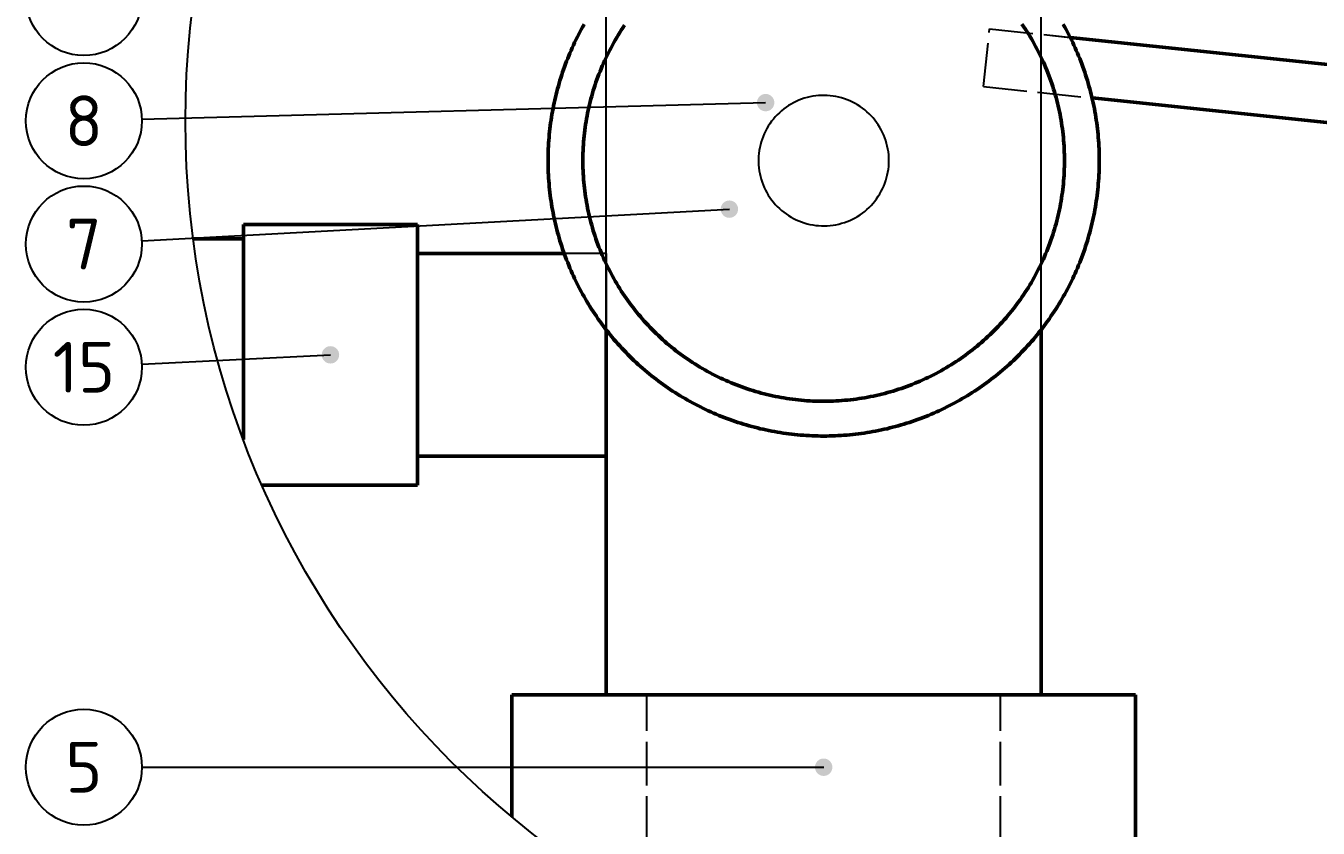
# Model space of a CAD drawing. Header units: millimetres. Extents: x 0 to 594, y 0 to 420.
# Drawn here: x 267.2 to 356.3, y 277.7 to 333 of the extents above; entities that cross this region are included whole.
import ezdxf
from ezdxf.enums import TextEntityAlignment as Align

# ---------------------------------------------------------------- set-up
doc = ezdxf.new("R2010")
doc.units = ezdxf.units.MM
doc.linetypes.add('ISO02-TRAZOS', pattern=[3.75, 3, -0.75])
for name, color, linetype, lineweight in [('01-VISIBLE', 7, 'CONTINUOUS', 50), ('02-OCULTA', 4, 'ISO02-TRAZOS', 25), ('06-TEXTO', 7, 'CONTINUOUS', 25), ('08-FINA', 5, 'CONTINUOUS', 25)]:
    doc.layers.add(name, color=color, linetype=linetype, lineweight=lineweight)
doc.styles.add('ISO3098', font='isocpeur.ttf')

msp = doc.modelspace()

# ---------------------------------------------------------------- hatches: boundary and pattern name
at = {"layer": '08-FINA'}
h = msp.add_hatch(color=7, dxfattribs=at)
h.dxf.hatch_style = 1
edge = h.paths.add_edge_path()
edge.add_arc((318.167, 327.752), 0.6, 0, 360)
h = msp.add_hatch(color=7, dxfattribs=at)
h.dxf.hatch_style = 1
edge = h.paths.add_edge_path()
edge.add_arc((315.667, 320.403), 0.6, 0, 360)
h = msp.add_hatch(color=7, dxfattribs=at)
h.dxf.hatch_style = 1
edge = h.paths.add_edge_path()
edge.add_arc((288.167, 310.354), 0.6, 0, 360)
h = msp.add_hatch(color=7, dxfattribs=at)
h.dxf.hatch_style = 1
edge = h.paths.add_edge_path()
edge.add_arc((322.167, 281.908), 0.6, 0, 360)

# ---------------------------------------------------------------- linework, layer by layer
at = {"layer": '01-VISIBLE'}
for points in [[(305.646, 333.136), (305.548, 332.962), (305.452, 332.786), (305.357, 332.609), (305.265, 332.432), (305.174, 332.253), (305.086, 332.073), (304.999, 331.893), (304.914, 331.711), (304.831, 331.529), (304.75, 331.346), (304.671, 331.162), (304.594, 330.977), (304.519, 330.791), (304.445, 330.605), (304.374, 330.418), (304.305, 330.23), (304.238, 330.041), (304.172, 329.852), (304.109, 329.662), (304.048, 329.471), (303.988, 329.28), (303.931, 329.088), (303.876, 328.895), (303.823, 328.702), (303.772, 328.508), (303.722, 328.314), (303.675, 328.12), (303.63, 327.924), (303.587, 327.729), (303.547, 327.533), (303.508, 327.336), (303.471, 327.139), (303.436, 326.942), (303.404, 326.744), (303.373, 326.546), (303.345, 326.348), (303.319, 326.15), (303.294, 325.951), (303.272, 325.752), (303.252, 325.552), (303.234, 325.353), (303.218, 325.153), (303.205, 324.953), (303.193, 324.753), (303.184, 324.553), (303.176, 324.353), (303.171, 324.153), (303.168, 323.953), (303.167, 323.752), (303.168, 323.552), (303.171, 323.352), (303.176, 323.152), (303.184, 322.951), (303.193, 322.751), (303.205, 322.551), (303.218, 322.351), (303.234, 322.152), (303.252, 321.952), (303.272, 321.753), (303.294, 321.554), (303.319, 321.355), (303.345, 321.157), (303.373, 320.958), (303.404, 320.76), (303.436, 320.563), (303.471, 320.365), (303.508, 320.168), (303.547, 319.972), (303.587, 319.776), (303.63, 319.58), (303.675, 319.385), (303.722, 319.19), (303.772, 318.996), (303.823, 318.803), (303.876, 318.609), (303.931, 318.417), (303.988, 318.225), (304.048, 318.034), (304.109, 317.843), (304.172, 317.653), (304.238, 317.464), (304.305, 317.275), (304.374, 317.087), (304.445, 316.9), (304.519, 316.713), (304.594, 316.528), (304.671, 316.343), (304.75, 316.159), (304.831, 315.976), (304.914, 315.793), (304.999, 315.612), (305.086, 315.431), (305.174, 315.252), (305.265, 315.073), (305.357, 314.895), (305.452, 314.719), (305.548, 314.543), (305.646, 314.368), (305.746, 314.195), (305.847, 314.022), (305.951, 313.851), (306.056, 313.68), (306.163, 313.511), (306.272, 313.343), (306.383, 313.176), (306.495, 313.01), (306.609, 312.845), (306.725, 312.682), (306.843, 312.52), (306.962, 312.359), (307.083, 312.199), (307.205, 312.041), (307.33, 311.884), (307.456, 311.728), (307.583, 311.574), (307.712, 311.42), (307.843, 311.269), (307.976, 311.118), (308.11, 310.97), (308.245, 310.822), (308.382, 310.676), (308.521, 310.531), (308.661, 310.388), (308.803, 310.247), (308.946, 310.107), (309.09, 309.968), (309.236, 309.831), (309.384, 309.695), (309.533, 309.561), (309.683, 309.429), (309.835, 309.298), (309.988, 309.169), (310.142, 309.041), (310.298, 308.915), (310.455, 308.791), (310.613, 308.668), (310.773, 308.548), (310.934, 308.428), (311.096, 308.311), (311.26, 308.195), (311.424, 308.081), (311.59, 307.968), (311.757, 307.858), (311.925, 307.749), (312.094, 307.642), (312.265, 307.537), (312.436, 307.433), (312.609, 307.331), (312.783, 307.231), (312.957, 307.133), (313.133, 307.037), (313.31, 306.943), (313.487, 306.851), (313.666, 306.76), (313.846, 306.671), (314.026, 306.585), (314.208, 306.5), (314.39, 306.417), (314.573, 306.336), (314.757, 306.257), (314.942, 306.18), (315.128, 306.104), (315.314, 306.031), (315.501, 305.96), (315.689, 305.891), (315.878, 305.823), (316.067, 305.758), (316.257, 305.695), (316.448, 305.633), (316.639, 305.574), (316.831, 305.517), (317.024, 305.462), (317.217, 305.408), (317.411, 305.357), (317.605, 305.308), (317.799, 305.261), (317.995, 305.216), (318.19, 305.173), (318.386, 305.132), (318.583, 305.093), (318.78, 305.057), (318.977, 305.022), (319.175, 304.989), (319.373, 304.959), (319.571, 304.93), (319.769, 304.904), (319.968, 304.88), (320.167, 304.858), (320.367, 304.838), (320.566, 304.82), (320.766, 304.804), (320.966, 304.79), (321.166, 304.779), (321.366, 304.769), (321.566, 304.762), (321.766, 304.757), (321.966, 304.753), (322.167, 304.752)], [(308.438, 333.084), (308.326, 332.918), (308.217, 332.75), (308.109, 332.581), (308.004, 332.411), (307.9, 332.239), (307.799, 332.067), (307.7, 331.893), (307.603, 331.718), (307.508, 331.542), (307.415, 331.364), (307.324, 331.186), (307.235, 331.006), (307.149, 330.826), (307.065, 330.644), (306.983, 330.461), (306.903, 330.278), (306.825, 330.093), (306.75, 329.908), (306.677, 329.721), (306.606, 329.534), (306.538, 329.346), (306.471, 329.157), (306.407, 328.968), (306.345, 328.777), (306.286, 328.586), (306.229, 328.394), (306.174, 328.202), (306.122, 328.008), (306.071, 327.815), (306.024, 327.62), (305.978, 327.425), (305.935, 327.23), (305.894, 327.034), (305.856, 326.837), (305.82, 326.64), (305.786, 326.443), (305.755, 326.245), (305.726, 326.047), (305.7, 325.849), (305.675, 325.65), (305.654, 325.451), (305.635, 325.252), (305.618, 325.052), (305.603, 324.853), (305.591, 324.653), (305.581, 324.453), (305.574, 324.253), (305.569, 324.053), (305.567, 323.852), (305.567, 323.652), (305.569, 323.452), (305.574, 323.252), (305.581, 323.052), (305.591, 322.852), (305.603, 322.652), (305.618, 322.452), (305.635, 322.253), (305.654, 322.054), (305.675, 321.855), (305.7, 321.656), (305.726, 321.457), (305.755, 321.259), (305.786, 321.062), (305.82, 320.864), (305.856, 320.667), (305.894, 320.471), (305.935, 320.275), (305.978, 320.079), (306.024, 319.884), (306.071, 319.69), (306.122, 319.496), (306.174, 319.303), (306.229, 319.111), (306.286, 318.919), (306.345, 318.727), (306.407, 318.537), (306.471, 318.347), (306.538, 318.158), (306.606, 317.97), (306.677, 317.783), (306.75, 317.597), (306.825, 317.411), (306.903, 317.227), (306.983, 317.043), (307.065, 316.861), (307.149, 316.679), (307.235, 316.498), (307.324, 316.319), (307.415, 316.14), (307.508, 315.963), (307.603, 315.787), (307.7, 315.612), (307.799, 315.438), (307.9, 315.265), (308.004, 315.094), (308.109, 314.924), (308.217, 314.755), (308.326, 314.587), (308.438, 314.421), (308.551, 314.256), (308.667, 314.093), (308.784, 313.93), (308.904, 313.77), (309.025, 313.611), (309.148, 313.453), (309.273, 313.297), (309.4, 313.142), (309.529, 312.989), (309.66, 312.837), (309.793, 312.687), (309.927, 312.539), (310.063, 312.392), (310.201, 312.247), (310.341, 312.103), (310.482, 311.961), (310.625, 311.821), (310.77, 311.683), (310.916, 311.546), (311.064, 311.412), (311.214, 311.279), (311.365, 311.147), (311.518, 311.018), (311.672, 310.891), (311.828, 310.765), (311.985, 310.641), (312.144, 310.519), (312.304, 310.4), (312.466, 310.282), (312.629, 310.166), (312.794, 310.052), (312.96, 309.94), (313.127, 309.83), (313.296, 309.722), (313.465, 309.616), (313.637, 309.512), (313.809, 309.41), (313.983, 309.31), (314.157, 309.212), (314.333, 309.117), (314.51, 309.023), (314.688, 308.932), (314.868, 308.843), (315.048, 308.756), (315.229, 308.671), (315.412, 308.589), (315.595, 308.508), (315.779, 308.43), (315.965, 308.354), (316.151, 308.281), (316.338, 308.209), (316.526, 308.14), (316.714, 308.073), (316.904, 308.009), (317.094, 307.946), (317.285, 307.886), (317.477, 307.829), (317.669, 307.773), (317.862, 307.72), (318.056, 307.669), (318.25, 307.621), (318.445, 307.575), (318.64, 307.531), (318.836, 307.49), (319.033, 307.451), (319.229, 307.414), (319.427, 307.38), (319.624, 307.348), (319.822, 307.319), (320.021, 307.292), (320.219, 307.267), (320.418, 307.245), (320.617, 307.225), (320.817, 307.207), (321.016, 307.192), (321.216, 307.18), (321.416, 307.169), (321.616, 307.161), (321.816, 307.156), (322.017, 307.153), (322.217, 307.152), (322.417, 307.154), (322.617, 307.158), (322.817, 307.165), (323.017, 307.174), (323.217, 307.186), (323.417, 307.199), (323.616, 307.216), (323.816, 307.234), (324.015, 307.256), (324.213, 307.279), (324.412, 307.305), (324.61, 307.333), (324.808, 307.364), (325.005, 307.397), (325.202, 307.432), (325.399, 307.47), (325.595, 307.51), (325.791, 307.553), (325.986, 307.598), (326.18, 307.645), (326.374, 307.694), (326.568, 307.746), (326.76, 307.801), (326.952, 307.857), (327.144, 307.916), (327.334, 307.977), (327.524, 308.041), (327.713, 308.106), (327.902, 308.174), (328.089, 308.245), (328.276, 308.317), (328.461, 308.392), (328.646, 308.469), (328.83, 308.548), (329.013, 308.63), (329.195, 308.714), (329.376, 308.799), (329.555, 308.887), (329.734, 308.978), (329.912, 309.07), (330.088, 309.164), (330.264, 309.261), (330.438, 309.36), (330.611, 309.46), (330.782, 309.563), (330.953, 309.668), (331.122, 309.775), (331.29, 309.884), (331.457, 309.995), (331.622, 310.108), (331.786, 310.223), (331.948, 310.34), (332.109, 310.459), (332.269, 310.58), (332.427, 310.703), (332.584, 310.828), (332.739, 310.954), (332.892, 311.083), (333.044, 311.213), (333.195, 311.345), (333.343, 311.479), (333.491, 311.615), (333.636, 311.752), (333.78, 311.891), (333.922, 312.032), (334.063, 312.175), (334.202, 312.319), (334.339, 312.465), (334.474, 312.613), (334.607, 312.762), (334.739, 312.913), (334.869, 313.065), (334.997, 313.219), (335.123, 313.374), (335.247, 313.531), (335.369, 313.69), (335.49, 313.85), (335.608, 314.011), (335.725, 314.174), (335.839, 314.338), (335.952, 314.504), (336.062, 314.671), (336.171, 314.839), (336.277, 315.009), (336.382, 315.179), (336.484, 315.351), (336.584, 315.525), (336.682, 315.699), (336.778, 315.875), (336.872, 316.052), (336.964, 316.229), (337.054, 316.408), (337.141, 316.589), (337.227, 316.77), (337.31, 316.952), (337.391, 317.135), (337.469, 317.319), (337.546, 317.504), (337.62, 317.69), (337.692, 317.877), (337.762, 318.064), (337.829, 318.253), (337.894, 318.442), (337.957, 318.632), (338.018, 318.823), (338.076, 319.014), (338.132, 319.207), (338.186, 319.4), (338.237, 319.593), (338.286, 319.787), (338.333, 319.982), (338.377, 320.177), (338.419, 320.373), (338.459, 320.569), (338.496, 320.766), (338.531, 320.963), (338.563, 321.16), (338.593, 321.358), (338.621, 321.557), (338.646, 321.755), (338.669, 321.954), (338.689, 322.153), (338.708, 322.353), (338.723, 322.552), (338.736, 322.752), (338.747, 322.952), (338.756, 323.152), (338.762, 323.352), (338.765, 323.552), (338.767, 323.752)], [(322.167, 304.752), (322.367, 304.753), (322.567, 304.757), (322.767, 304.762), (322.968, 304.769), (323.168, 304.779), (323.368, 304.79), (323.568, 304.804), (323.767, 304.82), (323.967, 304.838), (324.166, 304.858), (324.365, 304.88), (324.564, 304.904), (324.762, 304.93), (324.961, 304.959), (325.159, 304.989), (325.356, 305.022), (325.554, 305.057), (325.751, 305.093), (325.947, 305.132), (326.143, 305.173), (326.339, 305.216), (326.534, 305.261), (326.729, 305.308), (326.923, 305.357), (327.116, 305.408), (327.31, 305.462), (327.502, 305.517), (327.694, 305.574), (327.885, 305.633), (328.076, 305.695), (328.266, 305.758), (328.455, 305.823), (328.644, 305.891), (328.832, 305.96), (329.019, 306.031), (329.206, 306.104), (329.391, 306.18), (329.576, 306.257), (329.76, 306.336), (329.943, 306.417), (330.126, 306.5), (330.307, 306.585), (330.488, 306.671), (330.667, 306.76), (330.846, 306.851), (331.024, 306.943), (331.2, 307.037), (331.376, 307.133), (331.551, 307.231), (331.724, 307.331), (331.897, 307.433), (332.069, 307.537), (332.239, 307.642), (332.408, 307.749), (332.576, 307.858), (332.743, 307.968), (332.909, 308.081), (333.074, 308.195), (333.237, 308.311), (333.399, 308.428), (333.56, 308.548), (333.72, 308.668), (333.878, 308.791), (334.035, 308.915), (334.191, 309.041), (334.345, 309.169), (334.499, 309.298), (334.65, 309.429), (334.801, 309.561), (334.949, 309.695), (335.097, 309.831), (335.243, 309.968), (335.388, 310.107), (335.531, 310.247), (335.672, 310.388), (335.812, 310.531), (335.951, 310.676), (336.088, 310.822), (336.224, 310.97), (336.358, 311.118), (336.49, 311.269), (336.621, 311.42), (336.75, 311.574), (336.878, 311.728), (337.004, 311.884), (337.128, 312.041), (337.251, 312.199), (337.371, 312.359), (337.491, 312.52), (337.608, 312.682), (337.724, 312.845), (337.838, 313.01), (337.951, 313.176), (338.061, 313.343), (338.17, 313.511), (338.277, 313.68), (338.383, 313.851), (338.486, 314.022), (338.588, 314.195), (338.688, 314.368), (338.786, 314.543), (338.882, 314.719), (338.976, 314.895), (339.068, 315.073), (339.159, 315.252), (339.248, 315.431), (339.334, 315.612), (339.419, 315.793), (339.502, 315.976), (339.583, 316.159), (339.662, 316.343), (339.739, 316.528), (339.815, 316.713), (339.888, 316.9), (339.959, 317.087), (340.028, 317.275), (340.096, 317.464), (340.161, 317.653), (340.224, 317.843), (340.286, 318.034), (340.345, 318.225), (340.402, 318.417), (340.457, 318.609), (340.511, 318.803), (340.562, 318.996), (340.611, 319.19), (340.658, 319.385), (340.703, 319.58), (340.746, 319.776), (340.787, 319.972), (340.826, 320.168), (340.862, 320.365), (340.897, 320.563), (340.93, 320.76), (340.96, 320.958), (340.989, 321.157), (341.015, 321.355), (341.039, 321.554), (341.061, 321.753), (341.081, 321.952), (341.099, 322.152), (341.115, 322.351), (341.129, 322.551), (341.14, 322.751), (341.15, 322.951), (341.157, 323.152), (341.162, 323.352), (341.166, 323.552), (341.167, 323.752), (341.166, 323.953), (341.162, 324.153), (341.157, 324.353), (341.15, 324.553), (341.14, 324.753), (341.129, 324.953), (341.115, 325.153), (341.099, 325.353), (341.081, 325.552), (341.061, 325.752), (341.039, 325.951), (341.015, 326.15), (340.989, 326.348), (340.96, 326.546), (340.93, 326.744), (340.897, 326.942), (340.862, 327.139), (340.826, 327.336), (340.787, 327.533), (340.746, 327.729), (340.703, 327.924), (340.658, 328.12), (340.611, 328.314), (340.562, 328.508), (340.511, 328.702), (340.457, 328.895), (340.402, 329.088), (340.345, 329.28), (340.286, 329.471), (340.224, 329.662), (340.161, 329.852), (340.096, 330.041), (340.028, 330.23), (339.959, 330.418), (339.888, 330.605), (339.815, 330.791), (339.739, 330.977), (339.662, 331.162), (339.583, 331.346), (339.502, 331.529), (339.419, 331.711), (339.334, 331.893), (339.248, 332.073), (339.159, 332.253), (339.068, 332.432), (338.976, 332.609), (338.882, 332.786), (338.786, 332.962), (338.688, 333.136)], [(338.767, 323.752), (338.765, 323.953), (338.762, 324.153), (338.756, 324.353), (338.747, 324.553), (338.736, 324.753), (338.723, 324.952), (338.708, 325.152), (338.689, 325.351), (338.669, 325.551), (338.646, 325.749), (338.621, 325.948), (338.593, 326.146), (338.563, 326.344), (338.531, 326.542), (338.496, 326.739), (338.459, 326.936), (338.419, 327.132), (338.377, 327.328), (338.333, 327.523), (338.286, 327.718), (338.237, 327.912), (338.186, 328.105), (338.132, 328.298), (338.076, 328.49), (338.018, 328.682), (337.957, 328.873), (337.894, 329.063), (337.829, 329.252), (337.762, 329.44), (337.692, 329.628), (337.62, 329.815), (337.546, 330.001), (337.469, 330.186), (337.391, 330.37), (337.31, 330.553), (337.227, 330.735), (337.141, 330.916), (337.054, 331.096), (336.964, 331.275), (336.872, 331.453), (336.778, 331.63), (336.682, 331.806), (336.584, 331.98), (336.484, 332.153), (336.382, 332.325), (336.277, 332.496), (336.171, 332.666), (336.062, 332.834), (335.952, 333.001), (335.839, 333.166)], [(339.158, 332.254), (403.155, 325.528)], [(340.669, 328.074), (402.965, 321.526)], [(282.167, 304.512), (282.167, 304.854), (282.167, 305.354), (282.167, 305.854), (282.167, 306.354), (282.167, 306.854), (282.167, 307.354), (282.167, 307.854), (282.167, 308.354), (282.167, 308.854), (282.167, 309.354), (282.167, 309.854), (282.167, 310.354), (282.167, 310.854), (282.167, 311.354), (282.167, 311.854), (282.167, 312.354), (282.167, 312.854), (282.167, 313.354), (282.167, 313.854), (282.167, 314.354), (282.167, 314.854), (282.167, 315.354), (282.167, 315.854), (282.167, 316.354), (282.167, 316.854), (282.167, 317.354), (282.167, 317.854), (282.167, 318.354), (282.167, 318.854), (282.167, 319.354)], [(294.167, 319.354), (282.167, 319.354)], [(294.167, 301.354), (294.167, 301.854), (294.167, 302.354), (294.167, 302.854), (294.167, 303.354), (294.167, 303.854), (294.167, 304.354), (294.167, 304.854), (294.167, 305.354), (294.167, 305.854), (294.167, 306.354), (294.167, 306.854), (294.167, 307.354), (294.167, 307.854), (294.167, 308.354), (294.167, 308.854), (294.167, 309.354), (294.167, 309.854), (294.167, 310.354), (294.167, 310.854), (294.167, 311.354), (294.167, 311.854), (294.167, 312.354), (294.167, 312.854), (294.167, 313.354), (294.167, 313.854), (294.167, 314.354), (294.167, 314.854), (294.167, 315.354), (294.167, 315.854), (294.167, 316.354), (294.167, 316.854), (294.167, 317.354), (294.167, 317.854), (294.167, 318.354), (294.167, 318.854), (294.167, 319.354)], [(282.167, 318.354), (278.704, 318.354)], [(304.276, 317.354), (294.167, 317.354)], [(307.167, 286.908), (307.167, 312.09)], [(337.167, 286.908), (337.167, 312.09)], [(307.167, 303.354), (294.167, 303.354)], [(294.167, 301.354), (283.451, 301.354)], [(300.667, 286.908), (301.167, 286.908), (301.667, 286.908), (302.167, 286.908), (302.667, 286.908), (303.167, 286.908), (303.667, 286.908), (304.167, 286.908), (304.667, 286.908), (305.167, 286.908), (305.667, 286.908), (306.167, 286.908), (306.667, 286.908), (307.167, 286.908), (307.667, 286.908), (308.167, 286.908), (308.667, 286.908), (309.167, 286.908), (309.667, 286.908), (310.167, 286.908), (310.667, 286.908), (311.167, 286.908), (311.667, 286.908), (312.167, 286.908), (312.667, 286.908), (313.167, 286.908), (313.667, 286.908), (314.167, 286.908), (314.667, 286.908), (315.167, 286.908), (315.667, 286.908), (316.167, 286.908), (316.667, 286.908), (317.167, 286.908), (317.667, 286.908), (318.167, 286.908), (318.667, 286.908), (319.167, 286.908), (319.667, 286.908), (320.167, 286.908), (320.667, 286.908), (321.167, 286.908), (321.667, 286.908), (322.167, 286.908), (322.667, 286.908), (323.167, 286.908), (323.667, 286.908), (324.167, 286.908), (324.667, 286.908), (325.167, 286.908), (325.667, 286.908), (326.167, 286.908), (326.667, 286.908), (327.167, 286.908), (327.667, 286.908), (328.167, 286.908), (328.667, 286.908), (329.167, 286.908), (329.667, 286.908), (330.167, 286.908), (330.667, 286.908), (331.167, 286.908), (331.667, 286.908), (332.167, 286.908), (332.667, 286.908), (333.167, 286.908), (333.667, 286.908), (334.167, 286.908), (334.667, 286.908), (335.167, 286.908), (335.667, 286.908), (336.167, 286.908), (336.667, 286.908), (337.167, 286.908), (337.667, 286.908), (338.167, 286.908), (338.667, 286.908), (339.167, 286.908), (339.667, 286.908), (340.167, 286.908), (340.667, 286.908), (341.167, 286.908), (341.667, 286.908), (342.167, 286.908), (342.667, 286.908), (343.167, 286.908), (343.667, 286.908)], [(300.667, 278.482), (300.667, 286.908)], [(343.667, 276.908), (343.667, 286.908)]]:
    msp.add_lwpolyline(points, dxfattribs=at)
at = {"layer": '02-OCULTA'}
for points in [[(307.167, 286.908), (307.167, 353.898)], [(337.167, 286.908), (337.167, 353.898)], [(307.167, 312.09), (307.167, 335.414)], [(337.167, 312.09), (337.167, 335.414)], [(305.646, 333.136), (305.548, 332.962), (305.452, 332.786), (305.357, 332.609), (305.265, 332.432), (305.174, 332.253), (305.086, 332.073), (304.999, 331.893), (304.914, 331.711), (304.831, 331.529), (304.75, 331.346), (304.671, 331.162), (304.594, 330.977), (304.519, 330.791), (304.445, 330.605), (304.374, 330.418), (304.305, 330.23), (304.238, 330.041), (304.172, 329.852), (304.109, 329.662), (304.048, 329.471), (303.988, 329.28), (303.931, 329.088), (303.876, 328.895), (303.823, 328.702), (303.772, 328.508), (303.722, 328.314), (303.675, 328.12), (303.63, 327.924), (303.587, 327.729), (303.547, 327.533), (303.508, 327.336), (303.471, 327.139), (303.436, 326.942), (303.404, 326.744), (303.373, 326.546), (303.345, 326.348), (303.319, 326.15), (303.294, 325.951), (303.272, 325.752), (303.252, 325.552), (303.234, 325.353), (303.218, 325.153), (303.205, 324.953), (303.193, 324.753), (303.184, 324.553), (303.176, 324.353), (303.171, 324.153), (303.168, 323.953), (303.167, 323.752), (303.168, 323.552), (303.171, 323.352), (303.176, 323.152), (303.184, 322.951), (303.193, 322.751), (303.205, 322.551), (303.218, 322.351), (303.234, 322.152), (303.252, 321.952), (303.272, 321.753), (303.294, 321.554), (303.319, 321.355), (303.345, 321.157), (303.373, 320.958), (303.404, 320.76), (303.436, 320.563), (303.471, 320.365), (303.508, 320.168), (303.547, 319.972), (303.587, 319.776), (303.63, 319.58), (303.675, 319.385), (303.722, 319.19), (303.772, 318.996), (303.823, 318.803), (303.876, 318.609), (303.931, 318.417), (303.988, 318.225), (304.048, 318.034), (304.109, 317.843), (304.172, 317.653), (304.238, 317.464), (304.305, 317.275), (304.374, 317.087), (304.445, 316.9), (304.519, 316.713), (304.594, 316.528), (304.671, 316.343), (304.75, 316.159), (304.831, 315.976), (304.914, 315.793), (304.999, 315.612), (305.086, 315.431), (305.174, 315.252), (305.265, 315.073), (305.357, 314.895), (305.452, 314.719), (305.548, 314.543), (305.646, 314.368), (305.746, 314.195), (305.847, 314.022), (305.951, 313.851), (306.056, 313.68), (306.163, 313.511), (306.272, 313.343), (306.383, 313.176), (306.495, 313.01), (306.609, 312.845), (306.725, 312.682), (306.843, 312.52), (306.962, 312.359), (307.083, 312.199), (307.205, 312.041), (307.33, 311.884), (307.456, 311.728), (307.583, 311.574), (307.712, 311.42), (307.843, 311.269), (307.976, 311.118), (308.11, 310.97), (308.245, 310.822), (308.382, 310.676), (308.521, 310.531), (308.661, 310.388), (308.803, 310.247), (308.946, 310.107), (309.09, 309.968), (309.236, 309.831), (309.384, 309.695), (309.533, 309.561), (309.683, 309.429), (309.835, 309.298), (309.988, 309.169), (310.142, 309.041), (310.298, 308.915), (310.455, 308.791), (310.613, 308.668), (310.773, 308.548), (310.934, 308.428), (311.096, 308.311), (311.26, 308.195), (311.424, 308.081), (311.59, 307.968), (311.757, 307.858), (311.925, 307.749), (312.094, 307.642), (312.265, 307.537), (312.436, 307.433), (312.609, 307.331), (312.783, 307.231), (312.957, 307.133), (313.133, 307.037), (313.31, 306.943), (313.487, 306.851), (313.666, 306.76), (313.846, 306.671), (314.026, 306.585), (314.208, 306.5), (314.39, 306.417), (314.573, 306.336), (314.757, 306.257), (314.942, 306.18), (315.128, 306.104), (315.314, 306.031), (315.501, 305.96), (315.689, 305.891), (315.878, 305.823), (316.067, 305.758), (316.257, 305.695), (316.448, 305.633), (316.639, 305.574), (316.831, 305.517), (317.024, 305.462), (317.217, 305.408), (317.411, 305.357), (317.605, 305.308), (317.799, 305.261), (317.995, 305.216), (318.19, 305.173), (318.386, 305.132), (318.583, 305.093), (318.78, 305.057), (318.977, 305.022), (319.175, 304.989), (319.373, 304.959), (319.571, 304.93), (319.769, 304.904), (319.968, 304.88), (320.167, 304.858), (320.367, 304.838), (320.566, 304.82), (320.766, 304.804), (320.966, 304.79), (321.166, 304.779), (321.366, 304.769), (321.566, 304.762), (321.766, 304.757), (321.966, 304.753), (322.167, 304.752), (322.367, 304.753), (322.567, 304.757), (322.767, 304.762), (322.968, 304.769), (323.168, 304.779), (323.368, 304.79), (323.568, 304.804), (323.767, 304.82), (323.967, 304.838), (324.166, 304.858), (324.365, 304.88), (324.564, 304.904), (324.762, 304.93), (324.961, 304.959), (325.159, 304.989), (325.356, 305.022), (325.554, 305.057), (325.751, 305.093), (325.947, 305.132), (326.143, 305.173), (326.339, 305.216), (326.534, 305.261), (326.729, 305.308), (326.923, 305.357), (327.116, 305.408), (327.31, 305.462), (327.502, 305.517), (327.694, 305.574), (327.885, 305.633), (328.076, 305.695), (328.266, 305.758), (328.455, 305.823), (328.644, 305.891), (328.832, 305.96), (329.019, 306.031), (329.206, 306.104), (329.391, 306.18), (329.576, 306.257), (329.76, 306.336), (329.943, 306.417), (330.126, 306.5), (330.307, 306.585), (330.488, 306.671), (330.667, 306.76), (330.846, 306.851), (331.024, 306.943), (331.2, 307.037), (331.376, 307.133), (331.551, 307.231), (331.724, 307.331), (331.897, 307.433), (332.069, 307.537), (332.239, 307.642), (332.408, 307.749), (332.576, 307.858), (332.743, 307.968), (332.909, 308.081), (333.074, 308.195), (333.237, 308.311), (333.399, 308.428), (333.56, 308.548), (333.72, 308.668), (333.878, 308.791), (334.035, 308.915), (334.191, 309.041), (334.345, 309.169), (334.499, 309.298), (334.65, 309.429), (334.801, 309.561), (334.949, 309.695), (335.097, 309.831), (335.243, 309.968), (335.388, 310.107), (335.531, 310.247), (335.672, 310.388), (335.812, 310.531), (335.951, 310.676), (336.088, 310.822), (336.224, 310.97), (336.358, 311.118), (336.49, 311.269), (336.621, 311.42), (336.75, 311.574), (336.878, 311.728), (337.004, 311.884), (337.128, 312.041), (337.251, 312.199), (337.371, 312.359), (337.491, 312.52), (337.608, 312.682), (337.724, 312.845), (337.838, 313.01), (337.951, 313.176), (338.061, 313.343), (338.17, 313.511), (338.277, 313.68), (338.383, 313.851), (338.486, 314.022), (338.588, 314.195), (338.688, 314.368), (338.786, 314.543), (338.882, 314.719), (338.976, 314.895), (339.068, 315.073), (339.159, 315.252), (339.248, 315.431), (339.334, 315.612), (339.419, 315.793), (339.502, 315.976), (339.583, 316.159), (339.662, 316.343), (339.739, 316.528), (339.815, 316.713), (339.888, 316.9), (339.959, 317.087), (340.028, 317.275), (340.096, 317.464), (340.161, 317.653), (340.224, 317.843), (340.286, 318.034), (340.345, 318.225), (340.402, 318.417), (340.457, 318.609), (340.511, 318.803), (340.562, 318.996), (340.611, 319.19), (340.658, 319.385), (340.703, 319.58), (340.746, 319.776), (340.787, 319.972), (340.826, 320.168), (340.862, 320.365), (340.897, 320.563), (340.93, 320.76), (340.96, 320.958), (340.989, 321.157), (341.015, 321.355), (341.039, 321.554), (341.061, 321.753), (341.081, 321.952), (341.099, 322.152), (341.115, 322.351), (341.129, 322.551), (341.14, 322.751), (341.15, 322.951), (341.157, 323.152), (341.162, 323.352), (341.166, 323.552), (341.167, 323.752)], [(333.189, 328.86), (333.607, 332.838)], [(333.189, 328.86), (333.607, 332.838)], [(333.607, 332.838), (339.158, 332.254)], [(333.607, 332.838), (403.155, 325.528)], [(341.167, 323.752), (341.166, 323.953), (341.162, 324.153), (341.157, 324.353), (341.15, 324.553), (341.14, 324.753), (341.129, 324.953), (341.115, 325.153), (341.099, 325.353), (341.081, 325.552), (341.061, 325.752), (341.039, 325.951), (341.015, 326.15), (340.989, 326.348), (340.96, 326.546), (340.93, 326.744), (340.897, 326.942), (340.862, 327.139), (340.826, 327.336), (340.787, 327.533), (340.746, 327.729), (340.703, 327.924), (340.658, 328.12), (340.611, 328.314), (340.562, 328.508), (340.511, 328.702), (340.457, 328.895), (340.402, 329.088), (340.345, 329.28), (340.286, 329.471), (340.224, 329.662), (340.161, 329.852), (340.096, 330.041), (340.028, 330.23), (339.959, 330.418), (339.888, 330.605), (339.815, 330.791), (339.739, 330.977), (339.662, 331.162), (339.583, 331.346), (339.502, 331.529), (339.419, 331.711), (339.334, 331.893), (339.248, 332.073), (339.159, 332.253), (339.068, 332.432), (338.976, 332.609), (338.882, 332.786), (338.786, 332.962), (338.688, 333.136)], [(333.189, 328.86), (340.669, 328.074)], [(333.189, 328.86), (402.965, 321.526)], [(326.667, 323.752), (326.662, 323.953), (326.649, 324.153), (326.627, 324.352), (326.595, 324.55), (326.555, 324.747), (326.507, 324.941), (326.45, 325.133), (326.384, 325.323), (326.31, 325.509), (326.227, 325.692), (326.137, 325.871), (326.038, 326.046), (325.932, 326.216), (325.819, 326.381), (325.698, 326.541), (325.571, 326.696), (325.436, 326.844), (325.295, 326.987), (325.148, 327.123), (324.995, 327.253), (324.836, 327.375), (324.672, 327.49), (324.503, 327.598), (324.329, 327.699), (324.151, 327.791), (323.969, 327.875), (323.784, 327.952), (323.595, 328.02), (323.404, 328.079), (323.21, 328.13), (323.014, 328.172), (322.816, 328.205), (322.617, 328.23), (322.417, 328.245), (322.217, 328.252), (322.016, 328.25), (321.816, 328.239), (321.617, 328.219), (321.418, 328.19), (321.221, 328.152), (321.026, 328.105), (320.833, 328.05), (320.643, 327.987), (320.456, 327.915), (320.272, 327.834), (320.093, 327.746), (319.917, 327.649), (319.745, 327.545), (319.579, 327.434), (319.417, 327.315), (319.261, 327.189), (319.111, 327.056), (318.967, 326.917), (318.829, 326.771), (318.698, 326.619), (318.574, 326.462), (318.457, 326.299), (318.347, 326.131), (318.245, 325.959), (318.15, 325.782), (318.064, 325.601), (317.986, 325.416), (317.916, 325.228), (317.854, 325.038), (317.801, 324.844), (317.757, 324.649), (317.721, 324.451), (317.695, 324.253), (317.677, 324.053), (317.668, 323.853), (317.668, 323.652), (317.677, 323.452), (317.695, 323.252), (317.721, 323.053), (317.757, 322.856), (317.801, 322.66), (317.854, 322.467), (317.916, 322.276), (317.986, 322.088), (318.064, 321.904), (318.15, 321.723), (318.245, 321.546), (318.347, 321.373), (318.457, 321.206), (318.574, 321.043), (318.698, 320.885), (318.829, 320.734), (318.967, 320.588), (319.111, 320.449), (319.261, 320.316), (319.417, 320.19), (319.579, 320.071), (319.745, 319.959), (319.917, 319.855), (320.093, 319.759), (320.272, 319.67), (320.456, 319.59), (320.643, 319.518), (320.833, 319.454), (321.026, 319.399), (321.221, 319.353), (321.418, 319.315), (321.617, 319.286), (321.816, 319.266), (322.016, 319.255), (322.217, 319.253), (322.417, 319.259), (322.617, 319.275), (322.816, 319.299), (323.014, 319.333), (323.21, 319.375), (323.404, 319.426), (323.595, 319.485), (323.784, 319.553), (323.969, 319.629), (324.151, 319.714), (324.329, 319.806), (324.503, 319.906), (324.672, 320.014), (324.836, 320.13), (324.995, 320.252), (325.148, 320.381), (325.295, 320.518), (325.436, 320.66), (325.571, 320.809), (325.698, 320.963), (325.819, 321.124), (325.932, 321.289), (326.038, 321.459), (326.137, 321.634), (326.227, 321.813), (326.31, 321.996), (326.384, 322.182), (326.45, 322.371), (326.507, 322.563), (326.555, 322.758), (326.595, 322.954), (326.627, 323.153), (326.649, 323.352), (326.662, 323.552), (326.667, 323.752)], [(326.667, 323.752), (326.662, 323.953), (326.649, 324.153), (326.627, 324.352), (326.595, 324.55), (326.555, 324.747), (326.507, 324.941), (326.45, 325.133), (326.384, 325.323), (326.31, 325.509), (326.227, 325.692), (326.137, 325.871), (326.038, 326.046), (325.932, 326.216), (325.819, 326.381), (325.698, 326.541), (325.571, 326.696), (325.436, 326.844), (325.295, 326.987), (325.148, 327.123), (324.995, 327.253), (324.836, 327.375), (324.672, 327.49), (324.503, 327.598), (324.329, 327.699), (324.151, 327.791), (323.969, 327.875), (323.784, 327.952), (323.595, 328.02), (323.404, 328.079), (323.21, 328.13), (323.014, 328.172), (322.816, 328.205), (322.617, 328.23), (322.417, 328.245), (322.217, 328.252), (322.016, 328.25), (321.816, 328.239), (321.617, 328.219), (321.418, 328.19), (321.221, 328.152), (321.026, 328.105), (320.833, 328.05), (320.643, 327.987), (320.456, 327.915), (320.272, 327.834), (320.093, 327.746), (319.917, 327.649), (319.745, 327.545), (319.579, 327.434), (319.417, 327.315), (319.261, 327.189), (319.111, 327.056), (318.967, 326.917), (318.829, 326.771), (318.698, 326.619), (318.574, 326.462), (318.457, 326.299), (318.347, 326.131), (318.245, 325.959), (318.15, 325.782), (318.064, 325.601), (317.986, 325.416), (317.916, 325.228), (317.854, 325.038), (317.801, 324.844), (317.757, 324.649), (317.721, 324.451), (317.695, 324.253), (317.677, 324.053), (317.668, 323.853), (317.668, 323.652), (317.677, 323.452), (317.695, 323.252), (317.721, 323.053), (317.757, 322.856), (317.801, 322.66), (317.854, 322.467), (317.916, 322.276), (317.986, 322.088), (318.064, 321.904), (318.15, 321.723), (318.245, 321.546), (318.347, 321.373), (318.457, 321.206), (318.574, 321.043), (318.698, 320.885), (318.829, 320.734), (318.967, 320.588), (319.111, 320.449), (319.261, 320.316), (319.417, 320.19), (319.579, 320.071), (319.745, 319.959), (319.917, 319.855), (320.093, 319.759), (320.272, 319.67), (320.456, 319.59), (320.643, 319.518), (320.833, 319.454), (321.026, 319.399), (321.221, 319.353), (321.418, 319.315), (321.617, 319.286), (321.816, 319.266), (322.016, 319.255), (322.217, 319.253), (322.417, 319.259), (322.617, 319.275), (322.816, 319.299), (323.014, 319.333), (323.21, 319.375), (323.404, 319.426), (323.595, 319.485), (323.784, 319.553), (323.969, 319.629), (324.151, 319.714), (324.329, 319.806), (324.503, 319.906), (324.672, 320.014), (324.836, 320.13), (324.995, 320.252), (325.148, 320.381), (325.295, 320.518), (325.436, 320.66), (325.571, 320.809), (325.698, 320.963), (325.819, 321.124), (325.932, 321.289), (326.038, 321.459), (326.137, 321.634), (326.227, 321.813), (326.31, 321.996), (326.384, 322.182), (326.45, 322.371), (326.507, 322.563), (326.555, 322.758), (326.595, 322.954), (326.627, 323.153), (326.649, 323.352), (326.662, 323.552), (326.667, 323.752)], [(282.167, 319.354), (282.167, 318.854), (282.167, 318.354), (282.167, 317.854), (282.167, 317.354), (282.167, 316.854), (282.167, 316.354), (282.167, 315.854), (282.167, 315.354), (282.167, 314.854), (282.167, 314.354), (282.167, 313.854), (282.167, 313.354), (282.167, 312.854), (282.167, 312.354), (282.167, 311.854), (282.167, 311.354), (282.167, 310.854), (282.167, 310.354), (282.167, 309.854), (282.167, 309.354), (282.167, 308.854), (282.167, 308.354), (282.167, 307.854), (282.167, 307.354), (282.167, 306.854), (282.167, 306.354), (282.167, 305.854), (282.167, 305.354), (282.167, 304.854), (282.167, 304.512)], [(294.167, 319.354), (294.167, 318.854), (294.167, 318.354), (294.167, 317.854), (294.167, 317.354), (294.167, 316.854), (294.167, 316.354), (294.167, 315.854), (294.167, 315.354), (294.167, 314.854), (294.167, 314.354), (294.167, 313.854), (294.167, 313.354), (294.167, 312.854), (294.167, 312.354), (294.167, 311.854), (294.167, 311.354), (294.167, 310.854), (294.167, 310.354), (294.167, 309.854), (294.167, 309.354), (294.167, 308.854), (294.167, 308.354), (294.167, 307.854), (294.167, 307.354), (294.167, 306.854), (294.167, 306.354), (294.167, 305.854), (294.167, 305.354), (294.167, 304.854), (294.167, 304.354), (294.167, 303.854), (294.167, 303.354), (294.167, 302.854), (294.167, 302.354), (294.167, 301.854), (294.167, 301.354)], [(282.167, 304.512), (282.167, 304.854), (282.167, 305.354), (282.167, 305.854), (282.167, 306.354), (282.167, 306.854), (282.167, 307.354), (282.167, 307.854), (282.167, 308.354), (282.167, 308.854), (282.167, 309.354), (282.167, 309.854), (282.167, 310.354), (282.167, 310.854), (282.167, 311.354), (282.167, 311.854), (282.167, 312.354), (282.167, 312.854), (282.167, 313.354), (282.167, 313.854), (282.167, 314.354), (282.167, 314.854), (282.167, 315.354), (282.167, 315.854), (282.167, 316.354), (282.167, 316.854), (282.167, 317.354), (282.167, 317.854), (282.167, 318.354)], [(282.167, 318.354), (282.167, 317.854), (282.167, 317.354), (282.167, 316.854), (282.167, 316.354), (282.167, 315.854), (282.167, 315.354), (282.167, 314.854), (282.167, 314.354), (282.167, 313.854), (282.167, 313.354), (282.167, 312.854), (282.167, 312.354), (282.167, 311.854), (282.167, 311.354), (282.167, 310.854), (282.167, 310.354), (282.167, 309.854), (282.167, 309.354), (282.167, 308.854), (282.167, 308.354), (282.167, 307.854), (282.167, 307.354), (282.167, 306.854), (282.167, 306.354), (282.167, 305.854), (282.167, 305.354), (282.167, 304.854), (282.167, 304.512)], [(294.167, 303.354), (294.167, 303.854), (294.167, 304.354), (294.167, 304.854), (294.167, 305.354), (294.167, 305.854), (294.167, 306.354), (294.167, 306.854), (294.167, 307.354), (294.167, 307.854), (294.167, 308.354), (294.167, 308.854), (294.167, 309.354), (294.167, 309.854), (294.167, 310.354), (294.167, 310.854), (294.167, 311.354), (294.167, 311.854), (294.167, 312.354), (294.167, 312.854), (294.167, 313.354), (294.167, 313.854), (294.167, 314.354), (294.167, 314.854), (294.167, 315.354), (294.167, 315.854), (294.167, 316.354), (294.167, 316.854), (294.167, 317.354)], [(294.167, 317.354), (294.167, 316.854), (294.167, 316.354), (294.167, 315.854), (294.167, 315.354), (294.167, 314.854), (294.167, 314.354), (294.167, 313.854), (294.167, 313.354), (294.167, 312.854), (294.167, 312.354), (294.167, 311.854), (294.167, 311.354), (294.167, 310.854), (294.167, 310.354), (294.167, 309.854), (294.167, 309.354), (294.167, 308.854), (294.167, 308.354), (294.167, 307.854), (294.167, 307.354), (294.167, 306.854), (294.167, 306.354), (294.167, 305.854), (294.167, 305.354), (294.167, 304.854), (294.167, 304.354), (294.167, 303.854), (294.167, 303.354)], [(307.167, 317.354), (304.276, 317.354)], [(307.167, 303.354), (307.167, 303.854), (307.167, 304.354), (307.167, 304.854), (307.167, 305.354), (307.167, 305.854), (307.167, 306.354), (307.167, 306.854), (307.167, 307.354), (307.167, 307.854), (307.167, 308.354), (307.167, 308.854), (307.167, 309.354), (307.167, 309.854), (307.167, 310.354), (307.167, 310.854), (307.167, 311.354), (307.167, 311.854), (307.167, 312.354), (307.167, 312.854), (307.167, 313.354), (307.167, 313.854), (307.167, 314.354), (307.167, 314.854), (307.167, 315.354), (307.167, 315.854), (307.167, 316.354), (307.167, 316.854), (307.167, 317.354)], [(307.167, 317.354), (307.167, 316.854), (307.167, 316.354), (307.167, 315.854), (307.167, 315.354), (307.167, 314.854), (307.167, 314.354), (307.167, 313.854), (307.167, 313.354), (307.167, 312.854), (307.167, 312.354), (307.167, 311.854), (307.167, 311.354), (307.167, 310.854), (307.167, 310.354), (307.167, 309.854), (307.167, 309.354), (307.167, 308.854), (307.167, 308.354), (307.167, 307.854), (307.167, 307.354), (307.167, 306.854), (307.167, 306.354), (307.167, 305.854), (307.167, 305.354), (307.167, 304.854), (307.167, 304.354), (307.167, 303.854), (307.167, 303.354)], [(343.667, 286.908), (343.167, 286.908), (342.667, 286.908), (342.167, 286.908), (341.667, 286.908), (341.167, 286.908), (340.667, 286.908), (340.167, 286.908), (339.667, 286.908), (339.167, 286.908), (338.667, 286.908), (338.167, 286.908), (337.667, 286.908), (337.167, 286.908), (336.667, 286.908), (336.167, 286.908), (335.667, 286.908), (335.167, 286.908), (334.667, 286.908), (334.167, 286.908), (333.667, 286.908), (333.167, 286.908), (332.667, 286.908), (332.167, 286.908), (331.667, 286.908), (331.167, 286.908), (330.667, 286.908), (330.167, 286.908), (329.667, 286.908), (329.167, 286.908), (328.667, 286.908), (328.167, 286.908), (327.667, 286.908), (327.167, 286.908), (326.667, 286.908), (326.167, 286.908), (325.667, 286.908), (325.167, 286.908), (324.667, 286.908), (324.167, 286.908), (323.667, 286.908), (323.167, 286.908), (322.667, 286.908), (322.167, 286.908), (321.667, 286.908), (321.167, 286.908), (320.667, 286.908), (320.167, 286.908), (319.667, 286.908), (319.167, 286.908), (318.667, 286.908), (318.167, 286.908), (317.667, 286.908), (317.167, 286.908), (316.667, 286.908), (316.167, 286.908), (315.667, 286.908), (315.167, 286.908), (314.667, 286.908), (314.167, 286.908), (313.667, 286.908), (313.167, 286.908), (312.667, 286.908), (312.167, 286.908), (311.667, 286.908), (311.167, 286.908), (310.667, 286.908), (310.167, 286.908), (309.667, 286.908), (309.167, 286.908), (308.667, 286.908), (308.167, 286.908), (307.667, 286.908), (307.167, 286.908), (306.667, 286.908), (306.167, 286.908), (305.667, 286.908), (305.167, 286.908), (304.667, 286.908), (304.167, 286.908), (303.667, 286.908), (303.167, 286.908), (302.667, 286.908), (302.167, 286.908), (301.667, 286.908), (301.167, 286.908), (300.667, 286.908)], [(307.167, 286.908), (307.738, 286.908), (308.31, 286.908), (308.881, 286.908), (309.452, 286.908), (310.024, 286.908), (310.595, 286.908), (311.167, 286.908)], [(307.167, 286.908), (307.667, 286.908), (308.167, 286.908), (308.667, 286.908), (309.167, 286.908), (309.667, 286.908), (310.167, 286.908), (310.667, 286.908), (311.167, 286.908)], [(334.355, 286.908), (333.847, 286.908), (333.339, 286.908), (332.831, 286.908), (332.323, 286.908), (331.816, 286.908), (331.308, 286.908), (330.8, 286.908), (330.292, 286.908), (329.784, 286.908), (329.276, 286.908), (328.769, 286.908), (328.261, 286.908), (327.753, 286.908), (327.245, 286.908), (326.737, 286.908), (326.229, 286.908), (325.721, 286.908), (325.214, 286.908), (324.706, 286.908), (324.198, 286.908), (323.69, 286.908), (323.182, 286.908), (322.675, 286.908), (322.167, 286.908), (321.659, 286.908), (321.151, 286.908), (320.643, 286.908), (320.135, 286.908), (319.627, 286.908), (319.12, 286.908), (318.612, 286.908), (318.104, 286.908), (317.596, 286.908), (317.088, 286.908), (316.581, 286.908), (316.073, 286.908), (315.565, 286.908), (315.057, 286.908), (314.549, 286.908), (314.041, 286.908), (313.534, 286.908), (313.026, 286.908), (312.518, 286.908), (312.01, 286.908), (311.502, 286.908), (310.994, 286.908), (310.487, 286.908), (309.979, 286.908)], [(309.979, 286.908), (310.487, 286.908), (310.994, 286.908), (311.502, 286.908), (312.01, 286.908), (312.518, 286.908), (313.026, 286.908), (313.534, 286.908), (314.041, 286.908), (314.549, 286.908), (315.057, 286.908), (315.565, 286.908), (316.073, 286.908), (316.581, 286.908), (317.088, 286.908), (317.596, 286.908), (318.104, 286.908), (318.612, 286.908), (319.12, 286.908), (319.627, 286.908), (320.135, 286.908), (320.643, 286.908), (321.151, 286.908), (321.659, 286.908), (322.167, 286.908), (322.675, 286.908), (323.182, 286.908), (323.69, 286.908), (324.198, 286.908), (324.706, 286.908), (325.214, 286.908), (325.721, 286.908), (326.229, 286.908), (326.737, 286.908), (327.245, 286.908), (327.753, 286.908), (328.261, 286.908), (328.769, 286.908), (329.276, 286.908), (329.784, 286.908), (330.292, 286.908), (330.8, 286.908), (331.308, 286.908), (331.816, 286.908), (332.323, 286.908), (332.831, 286.908), (333.339, 286.908), (333.847, 286.908), (334.355, 286.908)], [(309.979, 276.908), (309.979, 286.908)], [(311.167, 286.908), (333.167, 286.908)], [(311.167, 286.908), (333.167, 286.908)], [(337.167, 286.908), (336.595, 286.908), (336.024, 286.908), (335.452, 286.908), (334.881, 286.908), (334.31, 286.908), (333.738, 286.908), (333.167, 286.908)], [(337.167, 286.908), (336.667, 286.908), (336.167, 286.908), (335.667, 286.908), (335.167, 286.908), (334.667, 286.908), (334.167, 286.908), (333.667, 286.908), (333.167, 286.908)], [(334.355, 276.908), (334.355, 286.908)]]:
    msp.add_lwpolyline(points, dxfattribs=at)
at = {"layer": '08-FINA'}
for p, q in [((275.165, 326.604), (318.167, 327.752)), ((275.161, 318.214), (315.667, 320.403)), ((275.162, 309.699), (288.167, 310.354)), ((275.167, 281.908), (322.167, 281.908))]:
    msp.add_line(p, q, dxfattribs=at)
for centre, radius in [((340.667, 326.5), 62.5), ((271.167, 334.998), 4), ((271.167, 326.498), 4), ((271.167, 317.998), 4), ((271.167, 309.498), 4), ((271.167, 281.908), 4)]:
    msp.add_circle(centre, radius, dxfattribs=at)

# ---------------------------------------------------------------- texts
at = {"layer": '06-TEXTO', "style": 'ISO3098'}
for s, p in [('8', (271.167, 326.498)), ('7', (271.167, 317.998)), ('15', (271.167, 309.498)), ('5', (271.167, 281.908))]:
    msp.add_text(s, height=3.5, dxfattribs=at).set_placement(p, align=Align.MIDDLE_CENTER)

doc.saveas('drawing.dxf')
